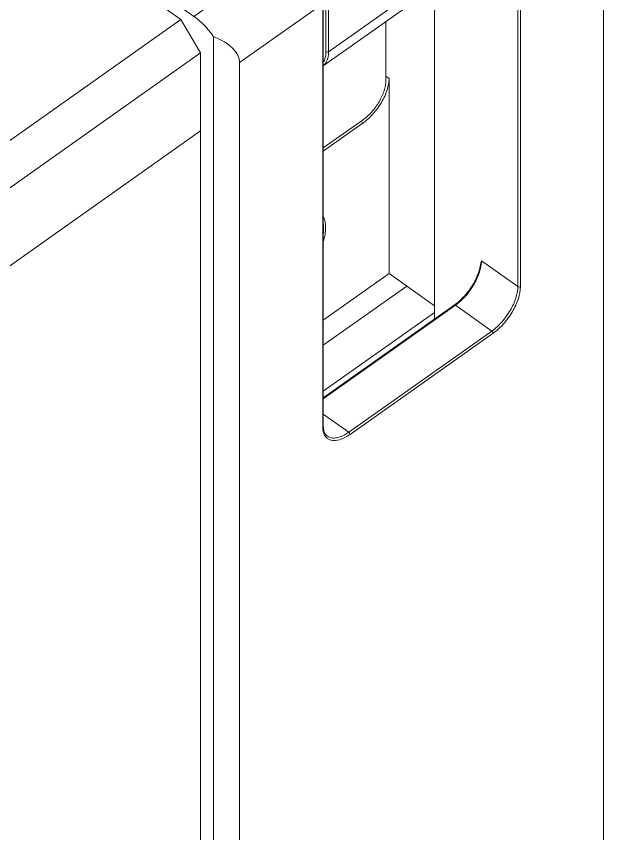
# Model space of a CAD drawing. Header units: millimetres. Extents: x 0 to 9253, y 0 to 2730.
# Drawn here: x 5332 to 5395.8, y 1721.4 to 1810.2 of the extents above; entities that cross this region are included whole.
import ezdxf

# ---------------------------------------------------------------- set-up
doc = ezdxf.new("R2010")
doc.units = ezdxf.units.MM
doc.layers.get('0').update_dxf_attribs({"lineweight": 13})

msp = doc.modelspace()

# ---------------------------------------------------------------- linework, layer by layer
at = {"color": 7, "linetype": 'Continuous'}
for p, q in [((5395.844, 1838.04), (5395.844, 1474.999)), ((5386.51, 1780.849), (5386.51, 1826.811)), ((5386.793, 1780.849), (5386.793, 1826.811)), ((5365.65, 1806.405), (5365.65, 1825.619)), ((5365.933, 1825.619), (5365.933, 1806.405)), ((5365.933, 1806.405), (5386.156, 1820.705)), ((5385.507, 1819.122), (5365.355, 1804.872)), ((5338.921, 1817.645), (5349.882, 1809.895)), ((5351.296, 1810.247), (5345.639, 1814.247)), ((5377.459, 1813.431), (5377.459, 1777.325)), ((5351.296, 1810.247), (5354.522, 1812.528)), ((5365.297, 1811.611), (5356.246, 1805.211)), ((5365.297, 1765.649), (5365.297, 1811.611)), ((5365.355, 1765.749), (5365.355, 1811.711)), ((5349.882, 1809.895), (5260.079, 1746.395)), ((5352.003, 1806.274), (5349.882, 1809.895)), ((5372.155, 1809.681), (5372.155, 1803.229)), ((5353.417, 1808.04), (5353.417, 1445.294)), ((5352.003, 1806.274), (5262.2, 1742.774)), ((5352.003, 1797.789), (5352.003, 1806.274)), ((5356.246, 1805.211), (5356.246, 1448.123)), ((5372.155, 1803.729), (5372.509, 1803.479)), ((5372.509, 1782.266), (5372.509, 1803.479)), ((5369.681, 1799.004), (5365.355, 1795.946)), ((5365.355, 1795.592), (5369.681, 1798.651)), ((5369.681, 1798.651), (5369.431, 1798.828)), ((5262.2, 1734.289), (5352.003, 1797.789)), ((5352.003, 1797.785), (5262.2, 1734.285)), ((5352.003, 1447.06), (5352.003, 1797.785)), ((5382.55, 1783.649), (5386.51, 1780.849)), ((5372.509, 1782.266), (5365.355, 1777.207)), ((5372.509, 1782.266), (5377.459, 1778.766)), ((5374.426, 1780.911), (5365.355, 1774.497)), ((5379.606, 1778.843), (5365.355, 1768.766)), ((5379.721, 1778.821), (5365.355, 1768.662)), ((5379.721, 1778.821), (5383.681, 1776.021)), ((5365.355, 1769.497), (5377.459, 1778.055)), ((5368.125, 1765.021), (5383.681, 1776.021)), ((5368.266, 1764.78), (5383.823, 1775.78)), ((5365.355, 1766.98), (5368.125, 1765.021))]:
    msp.add_line(p, q, dxfattribs=at)
msp.add_ellipse((5349.174, 1805.211), major_axis=(7.071, 0), ratio=0.5, start_param=0, end_param=0.927295, dxfattribs=at)
for points, knots in [([(5351.296, 1810.247), (5351.699, 1809.962), (5352.47, 1809.277), (5353.117, 1808.477), (5353.417, 1808.04)], [0, 0, 0, 0, 0.482137, 1, 1, 1, 1]), ([(5365.933, 1806.405), (5365.933, 1806.243), (5365.912, 1805.935), (5365.805, 1805.507), (5365.624, 1805.147), (5365.451, 1804.955), (5365.356, 1804.877)], [0, 0, 0, 0, 0.288276, 0.547179, 0.781389, 1, 1, 1, 1]), ([(5365.65, 1806.405), (5365.65, 1806.291), (5365.639, 1806.071), (5365.57, 1805.67), (5365.46, 1805.391), (5365.358, 1805.234)], [0, 0, 0, 0, 0.279599, 0.538583, 1, 1, 1, 1]), ([(5369.681, 1798.651), (5369.873, 1798.787), (5370.253, 1799.096), (5370.778, 1799.629), (5371.263, 1800.232), (5371.688, 1800.881), (5372.039, 1801.553), (5372.301, 1802.222), (5372.466, 1802.862), (5372.509, 1803.282), (5372.509, 1803.479)], [0, 0, 0, 0, 0.122839, 0.253633, 0.388779, 0.524463, 0.656782, 0.782076, 0.897245, 1, 1, 1, 1]), ([(5372.155, 1803.229), (5372.155, 1803.056), (5372.118, 1802.689), (5371.974, 1802.129), (5371.744, 1801.544), (5371.437, 1800.956), (5371.065, 1800.388), (5370.641, 1799.86), (5370.181, 1799.394), (5369.849, 1799.124), (5369.681, 1799.004)], [0, 0, 0, 0, 0.102765, 0.217914, 0.343217, 0.475537, 0.611221, 0.746379, 0.877149, 1, 1, 1, 1]), ([(5365.615, 1787.29), (5365.615, 1787.402), (5365.597, 1787.804), (5365.497, 1788.21), (5365.358, 1788.466)], [0, 0, 0, 0, 0.277393, 1, 1, 1, 1]), ([(5365.356, 1787.674), (5365.363, 1787.633), (5365.387, 1787.465), (5365.397, 1787.295), (5365.397, 1787.165)], [0, 0, 0, 0, 0.24078, 1, 1, 1, 1]), ([(5365.397, 1787.165), (5365.397, 1787.12), (5365.393, 1786.932), (5365.376, 1786.744), (5365.356, 1786.602)], [0, 0, 0, 0, 0.241002, 1, 1, 1, 1]), ([(5365.358, 1785.751), (5365.439, 1786.014), (5365.564, 1786.522), (5365.615, 1787.044), (5365.615, 1787.29)], [0, 0, 0, 0, 0.527431, 1, 1, 1, 1]), ([(5382.44, 1783.178), (5382.371, 1782.778), (5382.105, 1781.947), (5381.469, 1780.773), (5380.632, 1779.7), (5379.959, 1779.093), (5379.606, 1778.843)], [0, 0, 0, 0, 0.230617, 0.489922, 0.754465, 1, 1, 1, 1]), ([(5382.55, 1783.649), (5382.55, 1783.534), (5382.518, 1783.021), (5382.381, 1782.519), (5382.242, 1782.147)], [0, 0, 0, 0, 0.225119, 1, 1, 1, 1]), ([(5382.55, 1783.649), (5382.54, 1783.611), (5382.498, 1783.455), (5382.46, 1783.298), (5382.44, 1783.178)], [0, 0, 0, 0, 0.246218, 1, 1, 1, 1]), ([(5382.242, 1782.147), (5382.065, 1781.675), (5381.591, 1780.76), (5380.956, 1779.95), (5380.596, 1779.578)], [0, 0, 0, 0, 0.49323, 1, 1, 1, 1]), ([(5383.681, 1776.021), (5384.079, 1776.302), (5384.823, 1776.995), (5385.71, 1778.217), (5386.32, 1779.521), (5386.51, 1780.432), (5386.51, 1780.849)], [0, 0, 0, 0, 0.253695, 0.524646, 0.782314, 1, 1, 1, 1]), ([(5383.823, 1775.78), (5384.24, 1776.075), (5385.022, 1776.802), (5385.953, 1778.086), (5386.594, 1779.455), (5386.793, 1780.411), (5386.793, 1780.849)], [0, 0, 0, 0, 0.253701, 0.524646, 0.782308, 1, 1, 1, 1]), ([(5380.596, 1779.578), (5380.526, 1779.505), (5380.252, 1779.234), (5379.954, 1778.986), (5379.721, 1778.821)], [0, 0, 0, 0, 0.260186, 1, 1, 1, 1]), ([(5379.721, 1778.821), (5379.711, 1778.828), (5379.678, 1778.849), (5379.628, 1778.859), (5379.606, 1778.843)], [0, 0, 0, 0, 0.319577, 1, 1, 1, 1]), ([(5383.823, 1775.78), (5383.823, 1775.825), (5383.785, 1775.918), (5383.722, 1775.992), (5383.681, 1776.021)], [0, 0, 0, 0, 0.474671, 1, 1, 1, 1]), ([(5365.297, 1765.649), (5365.305, 1765.656), (5365.335, 1765.681), (5365.355, 1765.721), (5365.355, 1765.749)], [0, 0, 0, 0, 0.275963, 1, 1, 1, 1]), ([(5365.297, 1765.649), (5365.297, 1765.538), (5365.318, 1765.147), (5365.446, 1764.748), (5365.621, 1764.529)], [0, 0, 0, 0, 0.28432, 1, 1, 1, 1]), ([(5365.816, 1764.583), (5365.743, 1764.635), (5365.607, 1764.769), (5365.461, 1765.036), (5365.372, 1765.371), (5365.355, 1765.618), (5365.355, 1765.749)], [0, 0, 0, 0, 0.205198, 0.432748, 0.69551, 1, 1, 1, 1]), ([(5365.621, 1764.529), (5365.69, 1764.442), (5365.855, 1764.289), (5366.06, 1764.196), (5366.167, 1764.165)], [0, 0, 0, 0, 0.498386, 1, 1, 1, 1]), ([(5365.816, 1764.583), (5365.948, 1764.49), (5366.287, 1764.362), (5366.867, 1764.397), (5367.5, 1764.622), (5367.914, 1764.872), (5368.125, 1765.021)], [0, 0, 0, 0, 0.195807, 0.420075, 0.687922, 1, 1, 1, 1]), ([(5366.167, 1764.165), (5366.475, 1764.074), (5367.03, 1764.134), (5367.716, 1764.424), (5368.082, 1764.649), (5368.266, 1764.78)], [0, 0, 0, 0, 0.429731, 0.697915, 1, 1, 1, 1]), ([(5368.125, 1765.021), (5368.166, 1764.992), (5368.229, 1764.918), (5368.266, 1764.825), (5368.266, 1764.78)], [0, 0, 0, 0, 0.525329, 1, 1, 1, 1])]:
    msp.add_open_spline(points, degree=3, knots=knots, dxfattribs=at)
for points in [[(5365.65, 1806.405), (5365.69, 1806.376), (5365.791, 1806.35), (5365.893, 1806.376), (5365.933, 1806.405)], [(5386.51, 1780.849), (5386.587, 1780.795), (5386.716, 1780.795), (5386.793, 1780.849)]]:
    msp.add_open_spline(points, degree=3, dxfattribs=at)

doc.saveas('drawing.dxf')
